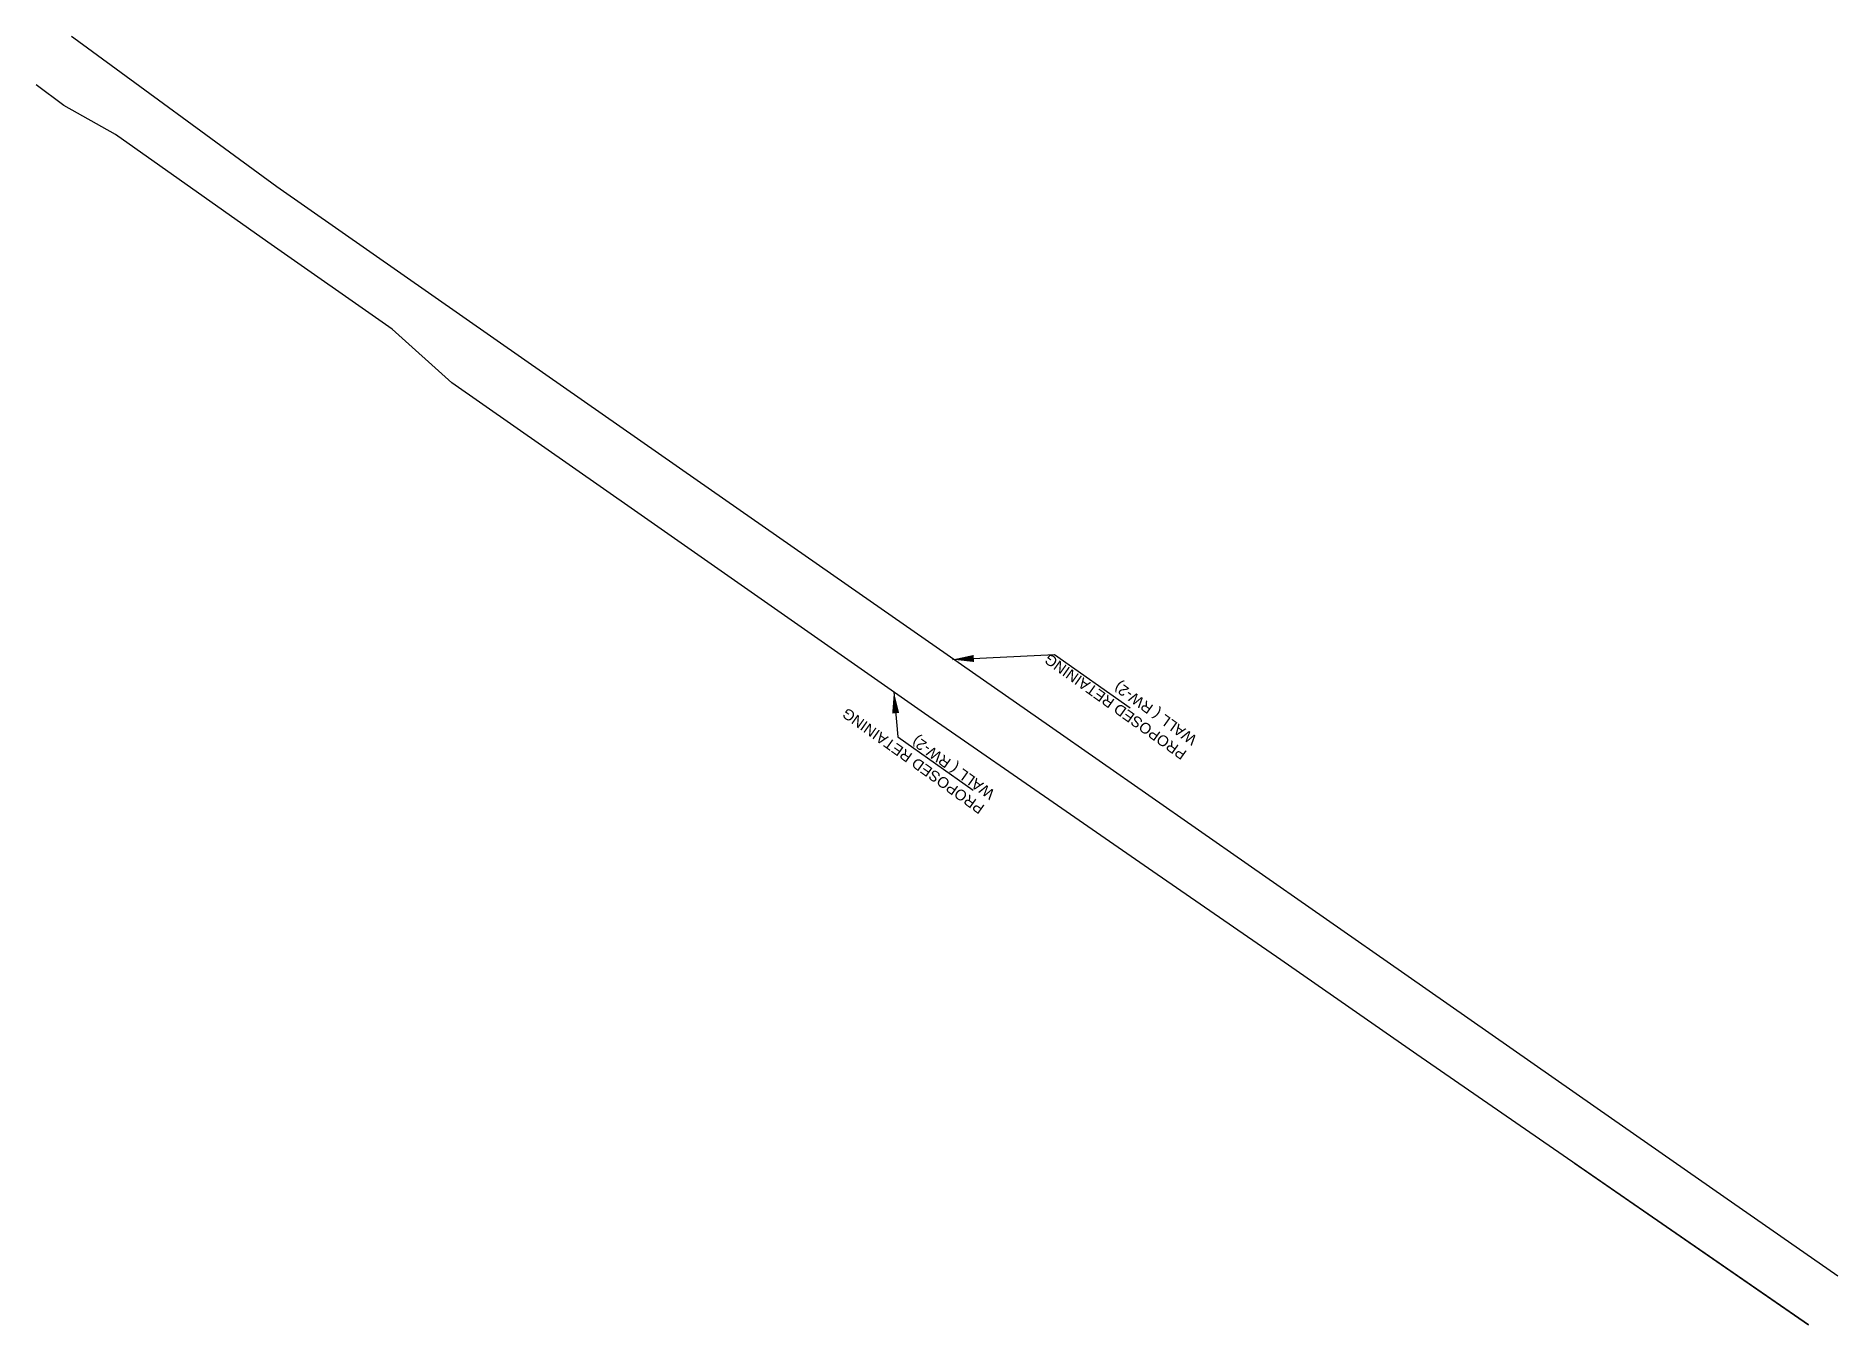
# Model space of a CAD drawing. Header units: metres. Extents: x 652919 to 653173, y 3373579 to 3373759.
import ezdxf

# ---------------------------------------------------------------- set-up
doc = ezdxf.new("R2010")
doc.units = ezdxf.units.M
doc.header["$MEASUREMENT"] = 0
doc.layers.add('_Retaining wall', color=6, linetype='Continuous')
doc.styles.get("Standard").update_dxf_attribs({"font": 'arial.ttf'})
doc.styles.add('Style-Arial', font='arial.ttf')
doc.dimstyles.get("Standard").update_dxf_attribs({"dimtxt": 0.18, "dimasz": 0.18, "dimexe": 0.18, "dimexo": 0.0625, "dimgap": 0.09, "dimtad": 0, "dimtih": 1, "dimtoh": 1, "dimdec": 4, "dimzin": 0, "dimdsep": 46, "dimtxsty": 'Standard', "dimcen": 0.09, "dimadec": 0, "dimazin": 0, "dimtfac": 1, "dimtdec": 4, "dimtofl": 0, "dimtmove": 0, "dimatfit": 3, "dimfxl": 1, "dimtolj": 1, "dimtzin": 0, "dimarcsym": 0})

msp = doc.modelspace()

# ---------------------------------------------------------------- linework, layer by layer
at = {"layer": '_Retaining wall', "color": 171, "lineweight": 30}
for points in [[(652924.46, 3373759.47), (652924.79, 3373759.24), (652953.26, 3373738.33), (652988.11, 3373714.02), (653012.34, 3373697.12), (653035.06, 3373681.27), (653061.81, 3373662.61), (653089.72, 3373643.15), (653111.73, 3373627.8), (653138.74, 3373608.96), (653156.53, 3373596.56), (653172.56, 3373585.38)], [(653135.54, 3373601.24), (653168.43, 3373578.5), (653113.42, 3373616.48), (653094.31, 3373629.76), (653076.33, 3373642.18), (653064.16, 3373650.59), (653044.26, 3373664.36), (653003.53, 3373692.86), (652977.86, 3373710.77), (652969.5, 3373718.34), (652952.02, 3373730.53), (652930.62, 3373745.67), (652923.37, 3373749.7), (652919.46, 3373752.62)]]:
    msp.add_lwpolyline(points, dxfattribs=at)

# ---------------------------------------------------------------- texts
at = {"layer": '_Retaining wall', "color": 171, "char_height": 1.5, "attachment_point": 1, "rotation": 144.4577, "style": 'Style-Arial'}
for insert in [(653080.34, 3373657.76, 938.74), (653051.94, 3373650.14)]:
    msp.add_mtext_dynamic_manual_height_columns('{\\C143;\\c14659450;PROPOSED RETAINING WALL ( RW-2)}', width=24.9999, gutter_width=17.5, heights=[0], dxfattribs=dict(at, insert=insert))

# ---------------------------------------------------------------- leaders
at = {"layer": '_Retaining wall', "color": 161}
for points in [[(653048.19, 3373671.93), (653062.53, 3373672.65), (653073.13, 3373665.17)], [(653039.95, 3373667.38), (653040.49, 3373661.08), (653051.09, 3373653.6)]]:
    msp.add_leader(points, dimstyle='Standard', override={"dimasz": 3}, dxfattribs=at)

doc.saveas('drawing.dxf')
